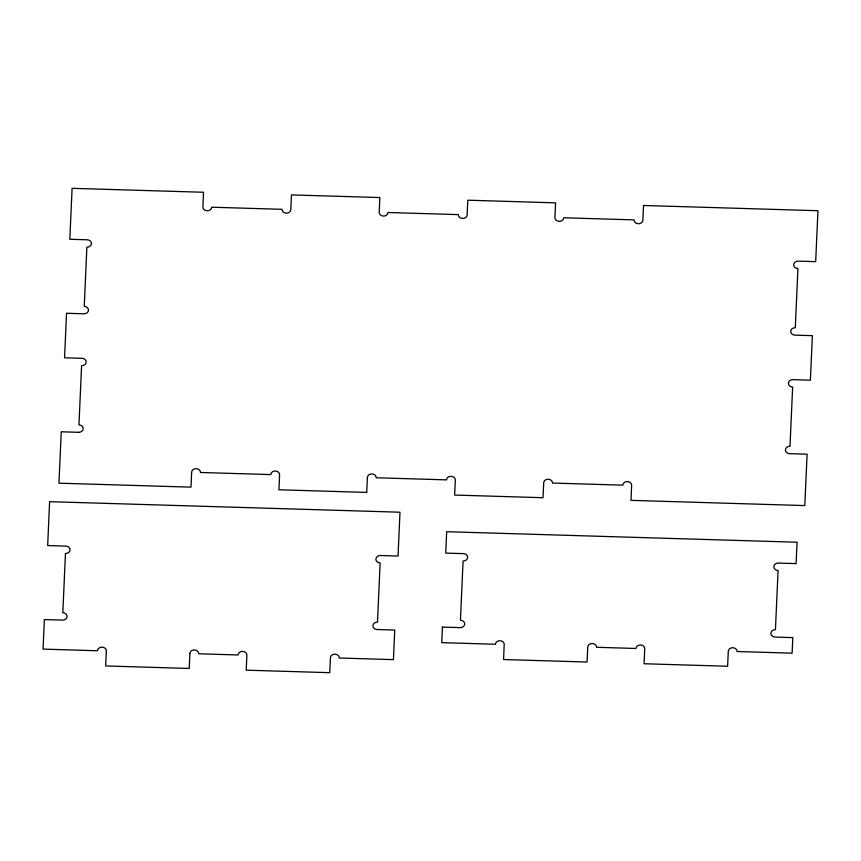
<?xml version="1.0" encoding="UTF-8"?>
<svg xmlns="http://www.w3.org/2000/svg" width="861" height="861" viewBox="0 0 861 861"><rect width="100%" height="100%" fill="white"/><g stroke="black" fill="none" stroke-linecap="round" stroke-linejoin="round"><path stroke-width="1.29" d="M189.883 653.521L189.226 668.459L105.677 665.951L106.344 651.013A4.402 3.702 -0.3 0 0 102.115 647.181A4.402 3.702 -0.3 0 0 97.551 650.755L43.05 649.119L44.363 619.576L62.498 620.114A4.402 3.702 -0.3 0 0 67.05 616.541A4.402 3.702 -0.3 0 0 62.821 612.709L65.458 553.505A4.402 3.702 -0.3 0 0 70.021 549.856A4.402 3.702 -0.3 0 0 65.608 546.1L47.667 545.562L49.615 501.683L399.988 512.209L398.03 556.055L380.648 555.528A4.402 3.702 -0.3 0 0 375.902 559.015A4.402 3.702 -0.3 0 0 380.131 562.922L377.495 622.126A4.402 3.702 -0.3 0 0 372.931 625.689A4.402 3.702 -0.3 0 0 377.161 629.531L394.736 630.058L393.423 659.644L339.223 658.008A4.402 3.702 -0.3 0 0 334.983 654.166A4.402 3.702 -0.3 0 0 330.42 657.75L329.752 672.678L246.214 670.17L246.881 655.232A4.402 3.702 -0.3 0 0 242.651 651.4A4.402 3.702 -0.3 0 0 238.088 654.973L198.687 653.79A4.402 3.702 -0.3 0 0 194.457 649.947A4.402 3.702 -0.3 0 0 189.894 653.531M78.62 432.319L61.249 431.791L58.957 483.182L190.981 487.143L191.648 472.215A4.402 3.702 -0.3 0 1 196.211 468.653A4.402 3.702 -0.3 0 1 200.441 472.485L270.795 474.594A4.402 3.702 -0.3 0 1 275.445 471.032A4.402 3.702 -0.3 0 1 279.577 475.014L278.921 489.78L366.711 492.417L367.378 477.5A4.402 3.702 -0.3 0 1 371.941 473.927A4.402 3.702 -0.3 0 1 376.171 477.758L446.525 479.868A4.402 3.702 -0.3 0 1 451.175 476.305A4.402 3.702 -0.3 0 1 455.308 480.287L454.651 495.064L543.033 497.712L543.7 482.784A4.402 3.702 -0.3 0 1 548.263 479.222A4.402 3.702 -0.3 0 1 552.493 483.053L622.847 485.163A4.402 3.702 -0.3 0 1 627.497 481.6A4.402 3.702 -0.3 0 1 631.63 485.582L630.973 500.359L804.809 505.579L807.101 454.188L789.677 453.672A4.402 3.702 -0.3 0 1 785.447 449.829A4.402 3.702 -0.3 0 1 790 446.267L792.637 387.063A4.402 3.702 -0.3 0 1 788.418 383.156A4.402 3.702 -0.3 0 1 793.153 379.669L810.395 380.185L812.386 335.661L794.951 335.144A4.402 3.702 -0.3 0 1 790.721 331.302A4.402 3.702 -0.3 0 1 795.284 327.74L797.921 268.535A4.402 3.702 -0.3 0 1 793.702 264.618A4.402 3.702 -0.3 0 1 798.438 261.141L815.679 261.658L817.95 210.719L643.533 205.478L642.876 220.158A4.402 3.702 -0.3 0 1 638.313 223.72A4.402 3.702 -0.3 0 1 634.083 219.889L563.729 217.779A4.402 3.702 -0.3 0 1 559.08 221.342A4.402 3.702 -0.3 0 1 554.947 217.359L555.593 202.841L467.803 200.204L467.146 214.884A4.402 3.702 -0.3 0 1 462.583 218.446A4.402 3.702 -0.3 0 1 458.353 214.615L387.999 212.506A4.402 3.702 -0.3 0 1 383.349 216.068A4.402 3.702 -0.3 0 1 379.217 212.086L379.862 197.556L291.481 194.909L290.824 209.589A4.402 3.702 -0.3 0 1 286.261 213.151A4.402 3.702 -0.3 0 1 282.031 209.32L211.677 207.21A4.402 3.702 -0.3 0 1 207.027 210.773A4.402 3.702 -0.3 0 1 202.895 206.791L203.54 192.261L72.098 188.322L69.827 239.261L87.026 239.778A4.402 3.702 -0.3 0 1 91.438 243.534A4.402 3.702 -0.3 0 1 86.875 247.182L84.238 306.387A4.402 3.702 -0.3 0 1 88.468 310.218A4.402 3.702 -0.3 0 1 83.904 313.781L66.534 313.264L64.553 357.789L81.741 358.305A4.402 3.702 -0.3 0 1 86.154 362.061A4.402 3.702 -0.3 0 1 81.591 365.71L78.954 424.914A4.402 3.702 -0.3 0 1 83.183 428.746A4.402 3.702 -0.3 0 1 78.62 432.319M442.436 627.099L441.747 642.65L495.419 644.254A4.402 3.702 -0.3 0 1 500.015 640.745A4.402 3.702 -0.3 0 1 504.212 644.577L503.545 659.526L587.084 662.034L587.751 647.095A4.402 3.702 -0.3 0 1 592.282 643.522A4.402 3.702 -0.3 0 1 596.555 647.289L635.956 648.473A4.402 3.702 -0.3 0 1 640.541 644.964A4.402 3.702 -0.3 0 1 644.738 648.796L644.082 663.745L727.62 666.253L728.288 651.314A4.402 3.702 -0.3 0 1 732.808 647.741A4.402 3.702 -0.3 0 1 737.081 651.519L792.12 653.165L792.809 637.614L775.115 637.086A4.402 3.702 -0.3 0 1 770.886 633.255A4.402 3.702 -0.3 0 1 775.438 629.682L778.075 570.477A4.402 3.702 -0.3 0 1 773.856 566.57A4.402 3.702 -0.3 0 1 778.592 563.083L796.102 563.611L797.06 542.226L446.687 531.711L445.74 553.096L463.218 553.612A4.402 3.702 -0.3 0 1 467.631 557.379A4.402 3.702 -0.3 0 1 463.078 561.017L460.431 620.221A4.402 3.702 -0.3 0 1 464.66 624.053A4.402 3.702 -0.3 0 1 460.108 627.626L442.436 627.099"/></g></svg>
